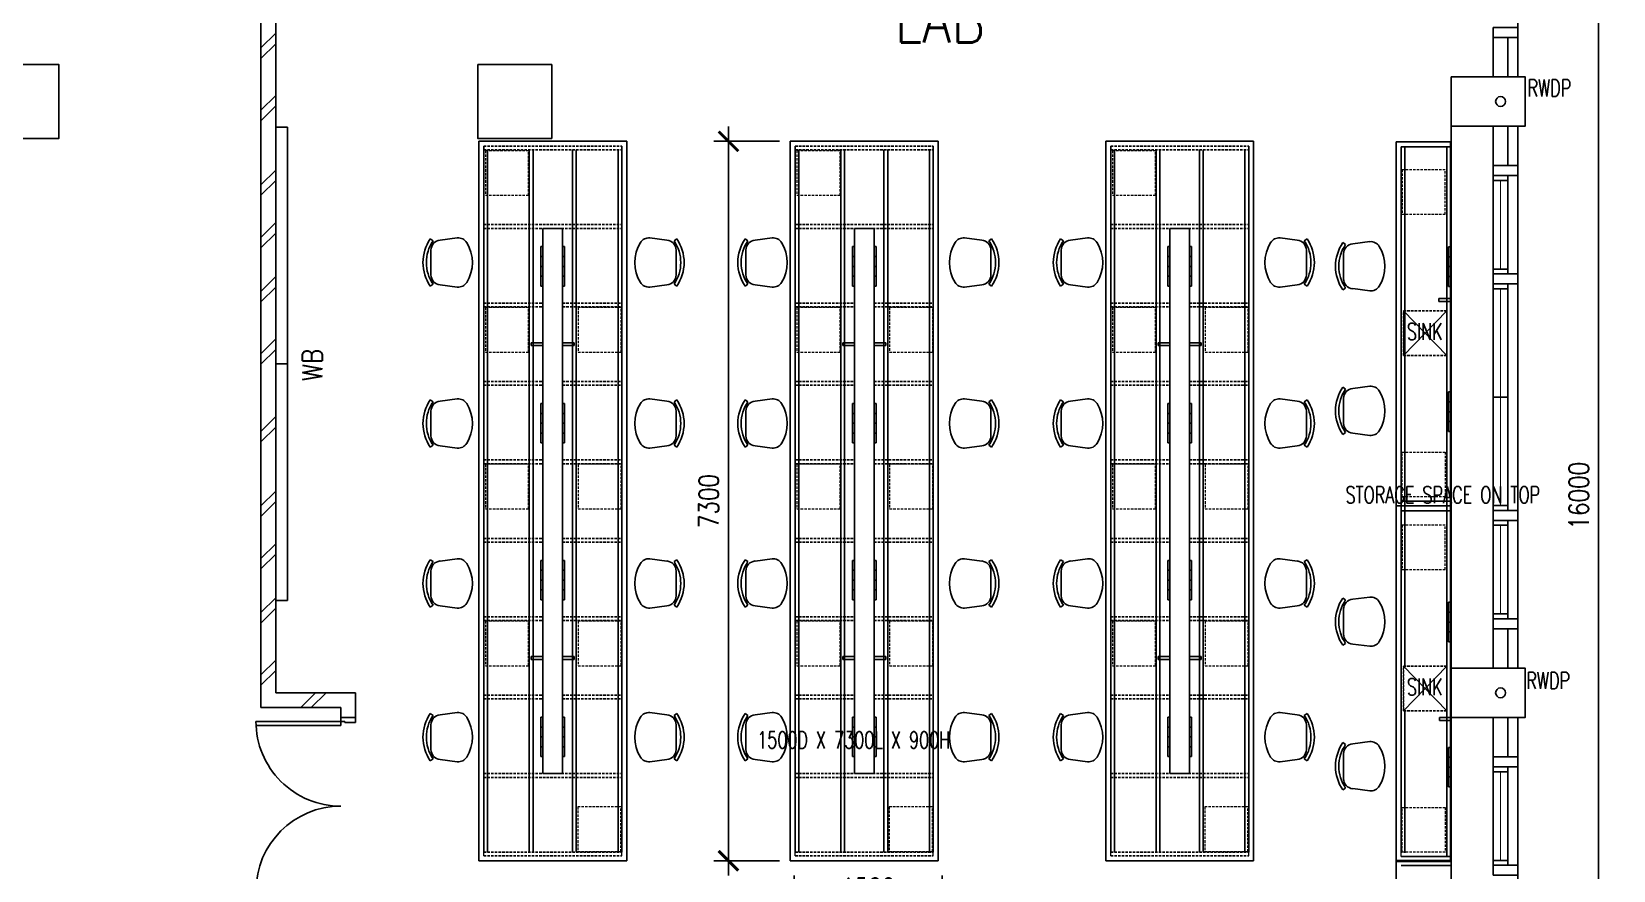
# Model space of a CAD drawing. Extents: x 2687779 to 2997471, y -863049 to -631414.
# Drawn here: x 2767315 to 2783360, y -689410 to -680899 of the extents above; entities that cross this region are included whole.
import ezdxf

# ---------------------------------------------------------------- set-up
doc = ezdxf.new("R2010")
doc.units = 0
doc.header["$LTSCALE"] = 10
doc.header["$MEASUREMENT"] = 0
doc.header["$PDMODE"] = 34
doc.linetypes.add('HIDDEN', pattern=[0.375, 0.25, -0.125])
doc.linetypes.add('HIDDEN2', pattern=[0.1875, 0.125, -0.0625])
doc.layers.get('0').update_dxf_attribs({"linetype": 'CONTINUOUS'})
doc.layers.get('DEFPOINTS').update_dxf_attribs({"linetype": 'CONTINUOUS'})
for name, color, linetype in [('COL', 3, 'CONTINUOUS'), ('DR', 7, 'CONTINUOUS'), ('FURN', 1, 'CONTINUOUS'), ('hatch', 7, 'CONTINUOUS'), ('RWDP', 145, 'CONTINUOUS'), ('T50', 3, 'CONTINUOUS'), ('WALL', 2, 'CONTINUOUS'), ('WIN', 5, 'CONTINUOUS')]:
    doc.layers.add(name, color=color, linetype=linetype)
doc.styles.add('ROMANS', font='romans.shx', dxfattribs={"width": 0.8, "height": 100})
doc.styles.get("Standard").update_dxf_attribs({"font": 'ROMANS.SHX'})
doc.dimstyles.new('STANDARD$0', dxfattribs={"dimscale": 0, "dimtxt": 8, "dimasz": 6, "dimexe": 1, "dimexo": 1, "dimgap": 3, "dimtad": 1, "dimdec": 0, "dimlfac": -1, "dimrnd": 1, "dimzin": 0, "dimdsep": 46, "dimtxsty": 'Standard', "dimcen": 0, "dimclrd": 5, "dimclre": 250, "dimadec": 0, "dimazin": 0, "dimtfac": 1, "dimtdec": 4, "dimtofl": 0, "dimtmove": 0, "dimatfit": 3, "dimfxl": 1, "dimtolj": 1, "dimtzin": 0, "dimarcsym": 0})

# ---------------------------------------------------------------- blocks, each defined once
blk = doc.blocks.new('DR-1800-B')
at = {"layer": 'DR'}
for p, q in [((-50, 0), (0, 0)), ((0, 0), (0, -150)), ((-1800, 0), (-1800, -150)), ((-1750, 0), (-1800, 0)), ((-1800, -150), (-1760, -150)), ((-1760, -150), (-1760, -110)), ((-1760, -110), (-1750, -110)), ((-1760, -150), (-1760, -1010)), ((-1720, -150), (-1760, -150)), ((-1750, -110), (-1750, 0)), ((-1720, -1009), (-1720, -150)), ((-80, -1009), (-80, -150)), ((-80, -150), (-40, -150)), ((-50, -110), (-50, 0)), ((-40, -110), (-50, -110)), ((-40, -150), (-40, -110)), ((-40, -150), (-40, -1010)), ((0, -150), (-40, -150))]:
    blk.add_line(p, q, dxfattribs=at)
for centre, start, end in [((-1760, -150), 270, 0), ((-40, -150), 180.0001, 270)]:
    blk.add_arc(centre, 860, start, end, dxfattribs=at)
blk = doc.blocks.new('_ARCHTICK')
at = {"color": 0, "linetype": 'ByBlock', "const_width": 0.15}
blk.add_lwpolyline([(-0.5, -0.5), (0.5, 0.5)], dxfattribs=at)
blk = doc.blocks.new('*D401')
at = {"layer": 'DEFPOINTS', "color": 0, "linetype": 'Continuous', "transparency": 16777216}
for p in [(2782141, -677608), (2783210, -677608), (2782141, -693608)]:
    blk.add_point(p, dxfattribs=at)
at = {"layer": 'hatch', "color": 7, "linetype": 'Continuous', "lineweight": -2, "transparency": 16777216}
for p, q in [((2783210, -693758), (2783210, -677458)), ((2782291, -677608), (2783360, -677608)), ((2782291, -693608), (2783360, -693608))]:
    blk.add_line(p, q, dxfattribs=at)
at = {"layer": 'hatch', "color": 7, "linetype": 'Continuous', "lineweight": -2, "transparency": 16777216, "xscale": 200, "yscale": 200, "zscale": 200}
for p, rotation in [((2783210, -677608), 90), ((2783210, -693608), 270)]:
    blk.add_blockref('_ARCHTICK', p, dxfattribs=dict(at, rotation=rotation))
at = {"layer": 'hatch', "color": 7, "linetype": 'Continuous', "transparency": 16777216, "insert": (2783010, -685608), "char_height": 200, "attachment_point": 5, "rotation": 90, "style": 'ROMANS'}
blk.add_mtext('\\A1;16000', dxfattribs=at)
blk = doc.blocks.new('CHAIR11')
at = {"layer": 'FURN', "color": 1}
for p, q in [((-676, 492), (-653, 318)), ((-176, 492), (-198, 318)), ((-647, 246), (-666, 218)), ((-300, 225), (-552, 225)), ((-205, 246), (-186, 218))]:
    blk.add_line(p, q, dxfattribs=at)
for centre, radius, start, end in [((-426, 260), 385, 58.407, 121.593), ((-574, 501), 102, 121.593, 184.9697), ((-278, 501), 102, 355.0303, 58.407), ((-426, 569), 425, 235.6197, 304.3803), ((-552, 327), 102, 184.9697, 270), ((-426, 569), 391, 235.6197, 304.3803), ((-300, 327), 102, 270, 355.0303)]:
    blk.add_arc(centre, radius, start, end, dxfattribs=at)
blk = doc.blocks.new('*D415')
at = {"layer": 'DEFPOINTS', "color": 0, "linetype": 'Continuous', "transparency": 16777216}
for p in [(2775052, -682012), (2774384, -689312), (2775052, -689312)]:
    blk.add_point(p, dxfattribs=at)
at = {"layer": 'FURN', "color": 7, "linetype": 'Continuous', "lineweight": -2, "transparency": 16777216}
for p, q in [((2774384, -681862), (2774384, -689462)), ((2774902, -682012), (2774234, -682012)), ((2774902, -689312), (2774234, -689312))]:
    blk.add_line(p, q, dxfattribs=at)
at = {"layer": 'FURN', "color": 7, "linetype": 'Continuous', "lineweight": -2, "transparency": 16777216, "xscale": 200, "yscale": 200, "zscale": 200}
for p, rotation in [((2774384, -682012), 90), ((2774384, -689312), 270)]:
    blk.add_blockref('_ARCHTICK', p, dxfattribs=dict(at, rotation=rotation))
at = {"layer": 'FURN', "color": 7, "linetype": 'Continuous', "transparency": 16777216, "insert": (2774184, -685662), "char_height": 200, "attachment_point": 5, "rotation": 90, "style": 'ROMANS'}
blk.add_mtext('\\A1;7300', dxfattribs=at)
blk = doc.blocks.new('*D416')
at = {"layer": 'DEFPOINTS', "color": 0, "linetype": 'Continuous', "transparency": 16777216}
for p in [(2775052, -689312), (2776552, -689312), (2776552, -689788)]:
    blk.add_point(p, dxfattribs=at)
at = {"layer": 'FURN', "color": 7, "linetype": 'Continuous', "lineweight": -2, "transparency": 16777216}
for p, q in [((2775052, -689462), (2775052, -689938)), ((2776552, -689462), (2776552, -689938)), ((2774902, -689788), (2776702, -689788))]:
    blk.add_line(p, q, dxfattribs=at)
at = {"layer": 'FURN', "color": 7, "linetype": 'Continuous', "lineweight": -2, "transparency": 16777216, "xscale": 200, "yscale": 200, "zscale": 200, "rotation": 180}
blk.add_blockref('_ARCHTICK', (2775052, -689788), dxfattribs=at)
at = {"layer": 'FURN', "color": 7, "linetype": 'Continuous', "lineweight": -2, "transparency": 16777216, "xscale": 200, "yscale": 200, "zscale": 200}
blk.add_blockref('_ARCHTICK', (2776552, -689788), dxfattribs=at)
at = {"layer": 'FURN', "color": 7, "linetype": 'Continuous', "transparency": 16777216, "insert": (2775802, -689588), "char_height": 200, "attachment_point": 5, "style": 'ROMANS'}
blk.add_mtext('\\A1;1500', dxfattribs=at)

msp = doc.modelspace()

# ---------------------------------------------------------------- linework, layer by layer
at = {"color": 9}
for p, q in [((2782391.3, -681358.2), (2782391.3, -675858.2)), ((2782391.3, -687358.2), (2782391.3, -681858.2)), ((2782391.3, -693358.2), (2782391.3, -687858.2))]:
    msp.add_line(p, q, dxfattribs=at)
at = {"layer": 'COL'}
for points in [[(2766841.3, -681233.2), (2767591.3, -681233.2), (2767591.3, -681983.2), (2766841.3, -681983.2)], [(2771841.3, -681233.2), (2772591.3, -681233.2), (2772591.3, -681983.2), (2771841.3, -681983.2)], [(2781716.3, -681358.2), (2782466.3, -681358.2), (2782466.3, -681858.2), (2781716.3, -681858.2)], [(2781716.3, -687358.2), (2782466.3, -687358.2), (2782466.3, -687858.2), (2781716.3, -687858.2)]]:
    msp.add_lwpolyline(points, close=True, dxfattribs=at)
at = {"layer": 'FURN', "linetype": 'Continuous'}
for p, q in [((2781716.3, -681858.2), (2781716.3, -693358.2)), ((2781158, -682018.1), (2781708, -682018.1)), ((2781208, -682068.1), (2781708, -682068.1)), ((2772501.7, -688428.3), (2772501.7, -682895.9)), ((2772501.7, -682895.9), (2772601.7, -682895.9)), ((2772601.7, -682895.9), (2772701.7, -682895.9)), ((2772701.7, -682895.9), (2772701.7, -688428.3)), ((2775661.1, -688428.3), (2775661.1, -682895.9)), ((2775661.1, -682895.9), (2775761.1, -682895.9)), ((2775761.1, -682895.9), (2775861.1, -682895.9)), ((2775861.1, -682895.9), (2775861.1, -688428.3)), ((2778861.1, -688428.3), (2778861.1, -682895.9)), ((2778861.1, -682895.9), (2778961.1, -682895.9)), ((2778961.1, -682895.9), (2779061.1, -682895.9)), ((2779061.1, -682895.9), (2779061.1, -688428.3)), ((2772501.7, -683081.1), (2772481.7, -683081.1)), ((2772481.7, -683081.1), (2772481.7, -683181.1)), ((2772481.7, -683181.1), (2772501.7, -683181.1)), ((2772481.7, -683181.1), (2772481.7, -683281.1)), ((2772701.7, -683081.1), (2772721.7, -683081.1)), ((2772721.7, -683181.1), (2772701.7, -683181.1)), ((2772721.7, -683081.1), (2772721.7, -683181.1)), ((2772721.7, -683181.1), (2772721.7, -683281.1)), ((2775661.1, -683081.1), (2775641.1, -683081.1)), ((2775641.1, -683081.1), (2775641.1, -683181.1)), ((2775641.1, -683181.1), (2775661.1, -683181.1)), ((2775641.1, -683181.1), (2775641.1, -683281.1)), ((2775861.1, -683081.1), (2775881.1, -683081.1)), ((2775881.1, -683181.1), (2775861.1, -683181.1)), ((2775881.1, -683081.1), (2775881.1, -683181.1)), ((2775881.1, -683181.1), (2775881.1, -683281.1)), ((2778861.1, -683081.1), (2778841.1, -683081.1)), ((2778841.1, -683081.1), (2778841.1, -683181.1)), ((2778841.1, -683181.1), (2778861.1, -683181.1)), ((2778841.1, -683181.1), (2778841.1, -683281.1)), ((2779061.1, -683081.1), (2779081.1, -683081.1)), ((2779081.1, -683181.1), (2779061.1, -683181.1)), ((2779081.1, -683081.1), (2779081.1, -683181.1)), ((2779081.1, -683181.1), (2779081.1, -683281.1)), ((2781688, -683183.7), (2781688, -683083.7)), ((2781688, -683083.7), (2781708, -683083.7)), ((2781688, -683283.7), (2781688, -683183.7)), ((2781688, -683183.7), (2781708, -683183.7)), ((2772481.7, -683281.1), (2772501.7, -683281.1)), ((2772501.7, -683281.1), (2772481.7, -683281.1)), ((2772481.7, -683281.1), (2772481.7, -683381.1)), ((2772721.7, -683281.1), (2772701.7, -683281.1)), ((2772701.7, -683281.1), (2772721.7, -683281.1)), ((2772721.7, -683281.1), (2772721.7, -683381.1)), ((2775641.1, -683281.1), (2775661.1, -683281.1)), ((2775661.1, -683281.1), (2775641.1, -683281.1)), ((2775641.1, -683281.1), (2775641.1, -683381.1)), ((2775881.1, -683281.1), (2775861.1, -683281.1)), ((2775861.1, -683281.1), (2775881.1, -683281.1)), ((2775881.1, -683281.1), (2775881.1, -683381.1)), ((2778841.1, -683281.1), (2778861.1, -683281.1)), ((2778861.1, -683281.1), (2778841.1, -683281.1)), ((2778841.1, -683281.1), (2778841.1, -683381.1)), ((2779081.1, -683281.1), (2779061.1, -683281.1)), ((2779061.1, -683281.1), (2779081.1, -683281.1)), ((2779081.1, -683281.1), (2779081.1, -683381.1)), ((2781688, -683383.7), (2781688, -683283.7)), ((2781688, -683283.7), (2781708, -683283.7)), ((2781708, -683283.7), (2781688, -683283.7)), ((2772481.7, -683381.1), (2772501.7, -683381.1)), ((2772481.7, -683381.1), (2772481.7, -683481.1)), ((2772481.7, -683481.1), (2772501.7, -683481.1)), ((2772721.7, -683381.1), (2772701.7, -683381.1)), ((2772721.7, -683481.1), (2772701.7, -683481.1)), ((2772721.7, -683381.1), (2772721.7, -683481.1)), ((2775641.1, -683381.1), (2775661.1, -683381.1)), ((2775641.1, -683381.1), (2775641.1, -683481.1)), ((2775641.1, -683481.1), (2775661.1, -683481.1)), ((2775881.1, -683381.1), (2775861.1, -683381.1)), ((2775881.1, -683481.1), (2775861.1, -683481.1)), ((2775881.1, -683381.1), (2775881.1, -683481.1)), ((2778841.1, -683381.1), (2778861.1, -683381.1)), ((2778841.1, -683381.1), (2778841.1, -683481.1)), ((2778841.1, -683481.1), (2778861.1, -683481.1)), ((2779081.1, -683381.1), (2779061.1, -683381.1)), ((2779081.1, -683481.1), (2779061.1, -683481.1)), ((2779081.1, -683381.1), (2779081.1, -683481.1)), ((2781688, -683483.7), (2781688, -683383.7)), ((2781688, -683383.7), (2781708, -683383.7)), ((2781708, -683483.7), (2781688, -683483.7)), ((2781708, -683606.1), (2781589.8, -683606.1)), ((2781589.8, -683606.1), (2781589.8, -683636.1)), ((2781708, -683636.1), (2781589.8, -683636.1)), ((2772701.7, -683691.7), (2772701.7, -684449.5)), ((2775861.1, -683691.7), (2775861.1, -684449.5)), ((2779061.1, -683691.7), (2779061.1, -684449.5)), ((2781232.2, -684185.2), (2781670, -683733.1)), ((2781670, -684185.2), (2781232.2, -683733.1)), ((2781232.2, -683733.1), (2781670, -684185.2)), ((2781670, -683733.1), (2781232.2, -684185.2)), ((2772501.7, -684055.6), (2772383.5, -684055.6)), ((2772383.5, -684055.6), (2772383.5, -684085.6)), ((2772501.7, -684085.6), (2772383.5, -684085.6)), ((2772701.7, -684055.6), (2772819.8, -684055.6)), ((2772701.7, -684085.6), (2772819.8, -684085.6)), ((2772819.8, -684055.6), (2772819.8, -684085.6)), ((2775661.1, -684055.6), (2775542.9, -684055.6)), ((2775542.9, -684055.6), (2775542.9, -684085.6)), ((2775661.1, -684085.6), (2775542.9, -684085.6)), ((2775861.1, -684055.6), (2775979.2, -684055.6)), ((2775861.1, -684085.6), (2775979.2, -684085.6)), ((2775979.2, -684055.6), (2775979.2, -684085.6)), ((2778861.1, -684055.6), (2778742.9, -684055.6)), ((2778742.9, -684055.6), (2778742.9, -684085.6)), ((2778861.1, -684085.6), (2778742.9, -684085.6)), ((2779061.1, -684055.6), (2779179.2, -684055.6)), ((2779061.1, -684085.6), (2779179.2, -684085.6)), ((2779179.2, -684055.6), (2779179.2, -684085.6)), ((2781688, -684655.7), (2781688, -684555.7)), ((2781688, -684555.7), (2781708, -684555.7)), ((2772501.7, -684672.6), (2772481.7, -684672.6)), ((2772481.7, -684672.6), (2772481.7, -684772.6)), ((2772481.7, -684772.6), (2772501.7, -684772.6)), ((2772481.7, -684772.6), (2772481.7, -684872.6)), ((2772701.7, -684672.6), (2772721.7, -684672.6)), ((2772721.7, -684772.6), (2772701.7, -684772.6)), ((2772721.7, -684672.6), (2772721.7, -684772.6)), ((2772721.7, -684772.6), (2772721.7, -684872.6)), ((2775661.1, -684672.6), (2775641.1, -684672.6)), ((2775641.1, -684672.6), (2775641.1, -684772.6)), ((2775641.1, -684772.6), (2775661.1, -684772.6)), ((2775641.1, -684772.6), (2775641.1, -684872.6)), ((2775861.1, -684672.6), (2775881.1, -684672.6)), ((2775881.1, -684772.6), (2775861.1, -684772.6)), ((2775881.1, -684672.6), (2775881.1, -684772.6)), ((2775881.1, -684772.6), (2775881.1, -684872.6)), ((2778861.1, -684672.6), (2778841.1, -684672.6)), ((2778841.1, -684672.6), (2778841.1, -684772.6)), ((2778841.1, -684772.6), (2778861.1, -684772.6)), ((2778841.1, -684772.6), (2778841.1, -684872.6)), ((2779061.1, -684672.6), (2779081.1, -684672.6)), ((2779081.1, -684772.6), (2779061.1, -684772.6)), ((2779081.1, -684672.6), (2779081.1, -684772.6)), ((2779081.1, -684772.6), (2779081.1, -684872.6)), ((2781688, -684755.7), (2781688, -684655.7)), ((2781688, -684655.7), (2781708, -684655.7)), ((2781688, -684855.7), (2781688, -684755.7)), ((2781688, -684755.7), (2781708, -684755.7)), ((2781708, -684755.7), (2781688, -684755.7)), ((2772481.7, -684872.6), (2772501.7, -684872.6)), ((2772501.7, -684872.6), (2772481.7, -684872.6)), ((2772481.7, -684872.6), (2772481.7, -684972.6)), ((2772721.7, -684872.6), (2772701.7, -684872.6)), ((2772701.7, -684872.6), (2772721.7, -684872.6)), ((2772721.7, -684872.6), (2772721.7, -684972.6)), ((2775641.1, -684872.6), (2775661.1, -684872.6)), ((2775661.1, -684872.6), (2775641.1, -684872.6)), ((2775641.1, -684872.6), (2775641.1, -684972.6)), ((2775881.1, -684872.6), (2775861.1, -684872.6)), ((2775861.1, -684872.6), (2775881.1, -684872.6)), ((2775881.1, -684872.6), (2775881.1, -684972.6)), ((2778841.1, -684872.6), (2778861.1, -684872.6)), ((2778861.1, -684872.6), (2778841.1, -684872.6)), ((2778841.1, -684872.6), (2778841.1, -684972.6)), ((2779081.1, -684872.6), (2779061.1, -684872.6)), ((2779061.1, -684872.6), (2779081.1, -684872.6)), ((2779081.1, -684872.6), (2779081.1, -684972.6)), ((2781688, -684955.7), (2781688, -684855.7)), ((2781688, -684855.7), (2781708, -684855.7)), ((2781708, -684955.7), (2781688, -684955.7)), ((2772481.7, -684972.6), (2772501.7, -684972.6)), ((2772481.7, -684972.6), (2772481.7, -685072.6)), ((2772481.7, -685072.6), (2772501.7, -685072.6)), ((2772721.7, -684972.6), (2772701.7, -684972.6)), ((2772721.7, -685072.6), (2772701.7, -685072.6)), ((2772721.7, -684972.6), (2772721.7, -685072.6)), ((2775641.1, -684972.6), (2775661.1, -684972.6)), ((2775641.1, -684972.6), (2775641.1, -685072.6)), ((2775641.1, -685072.6), (2775661.1, -685072.6)), ((2775881.1, -684972.6), (2775861.1, -684972.6)), ((2775881.1, -685072.6), (2775861.1, -685072.6)), ((2775881.1, -684972.6), (2775881.1, -685072.6)), ((2778841.1, -684972.6), (2778861.1, -684972.6)), ((2778841.1, -684972.6), (2778841.1, -685072.6)), ((2778841.1, -685072.6), (2778861.1, -685072.6)), ((2779081.1, -684972.6), (2779061.1, -684972.6)), ((2779081.1, -685072.6), (2779061.1, -685072.6)), ((2779081.1, -684972.6), (2779081.1, -685072.6)), ((2781158, -685712.1), (2781708, -685712.1)), ((2781208, -685662.1), (2781708, -685662.1)), ((2781208, -685762.1), (2781708, -685762.1)), ((2772501.7, -686264.2), (2772481.7, -686264.2)), ((2772481.7, -686264.2), (2772481.7, -686364.2)), ((2772481.7, -686364.2), (2772501.7, -686364.2)), ((2772481.7, -686364.2), (2772481.7, -686464.2)), ((2772701.7, -686264.2), (2772721.7, -686264.2)), ((2772721.7, -686364.2), (2772701.7, -686364.2)), ((2772721.7, -686264.2), (2772721.7, -686364.2)), ((2772721.7, -686364.2), (2772721.7, -686464.2)), ((2775661.1, -686264.2), (2775641.1, -686264.2)), ((2775641.1, -686264.2), (2775641.1, -686364.2)), ((2775641.1, -686364.2), (2775661.1, -686364.2)), ((2775641.1, -686364.2), (2775641.1, -686464.2)), ((2775861.1, -686264.2), (2775881.1, -686264.2)), ((2775881.1, -686364.2), (2775861.1, -686364.2)), ((2775881.1, -686264.2), (2775881.1, -686364.2)), ((2775881.1, -686364.2), (2775881.1, -686464.2)), ((2778861.1, -686264.2), (2778841.1, -686264.2)), ((2778841.1, -686264.2), (2778841.1, -686364.2)), ((2778841.1, -686364.2), (2778861.1, -686364.2)), ((2778841.1, -686364.2), (2778841.1, -686464.2)), ((2779061.1, -686264.2), (2779081.1, -686264.2)), ((2779081.1, -686364.2), (2779061.1, -686364.2)), ((2779081.1, -686264.2), (2779081.1, -686364.2)), ((2779081.1, -686364.2), (2779081.1, -686464.2)), ((2772481.7, -686464.2), (2772501.7, -686464.2)), ((2772501.7, -686464.2), (2772481.7, -686464.2)), ((2772481.7, -686464.2), (2772481.7, -686564.2)), ((2772481.7, -686564.2), (2772501.7, -686564.2)), ((2772481.7, -686564.2), (2772481.7, -686664.2)), ((2772721.7, -686464.2), (2772701.7, -686464.2)), ((2772701.7, -686464.2), (2772721.7, -686464.2)), ((2772721.7, -686564.2), (2772701.7, -686564.2)), ((2772721.7, -686464.2), (2772721.7, -686564.2)), ((2772721.7, -686564.2), (2772721.7, -686664.2)), ((2775641.1, -686464.2), (2775661.1, -686464.2)), ((2775661.1, -686464.2), (2775641.1, -686464.2)), ((2775641.1, -686464.2), (2775641.1, -686564.2)), ((2775641.1, -686564.2), (2775661.1, -686564.2)), ((2775641.1, -686564.2), (2775641.1, -686664.2)), ((2775881.1, -686464.2), (2775861.1, -686464.2)), ((2775861.1, -686464.2), (2775881.1, -686464.2)), ((2775881.1, -686564.2), (2775861.1, -686564.2)), ((2775881.1, -686464.2), (2775881.1, -686564.2)), ((2775881.1, -686564.2), (2775881.1, -686664.2)), ((2778841.1, -686464.2), (2778861.1, -686464.2)), ((2778861.1, -686464.2), (2778841.1, -686464.2)), ((2778841.1, -686464.2), (2778841.1, -686564.2)), ((2778841.1, -686564.2), (2778861.1, -686564.2)), ((2778841.1, -686564.2), (2778841.1, -686664.2)), ((2779081.1, -686464.2), (2779061.1, -686464.2)), ((2779061.1, -686464.2), (2779081.1, -686464.2)), ((2779081.1, -686564.2), (2779061.1, -686564.2)), ((2779081.1, -686464.2), (2779081.1, -686564.2)), ((2779081.1, -686564.2), (2779081.1, -686664.2)), ((2772481.7, -686664.2), (2772501.7, -686664.2)), ((2772721.7, -686664.2), (2772701.7, -686664.2)), ((2775641.1, -686664.2), (2775661.1, -686664.2)), ((2775881.1, -686664.2), (2775861.1, -686664.2)), ((2778841.1, -686664.2), (2778861.1, -686664.2)), ((2779081.1, -686664.2), (2779061.1, -686664.2)), ((2781688, -686789.7), (2781688, -686689.7)), ((2781688, -686689.7), (2781708, -686689.7)), ((2781688, -686889.7), (2781688, -686789.7)), ((2781688, -686789.7), (2781708, -686789.7)), ((2781688, -686989.7), (2781688, -686889.7)), ((2781688, -686889.7), (2781708, -686889.7)), ((2781708, -686889.7), (2781688, -686889.7)), ((2781688, -687089.7), (2781688, -686989.7)), ((2781688, -686989.7), (2781708, -686989.7)), ((2781708, -687089.7), (2781688, -687089.7)), ((2772501.7, -687238.7), (2772383.5, -687238.7)), ((2772383.5, -687238.7), (2772383.5, -687268.7)), ((2772501.7, -687268.7), (2772383.5, -687268.7)), ((2772701.7, -687238.7), (2772819.8, -687238.7)), ((2772701.7, -687268.7), (2772819.8, -687268.7)), ((2772819.8, -687238.7), (2772819.8, -687268.7)), ((2775661.1, -687238.7), (2775542.9, -687238.7)), ((2775542.9, -687238.7), (2775542.9, -687268.7)), ((2775661.1, -687268.7), (2775542.9, -687268.7)), ((2775861.1, -687238.7), (2775979.2, -687238.7)), ((2775861.1, -687268.7), (2775979.2, -687268.7)), ((2775979.2, -687238.7), (2775979.2, -687268.7)), ((2778861.1, -687238.7), (2778742.9, -687238.7)), ((2778742.9, -687238.7), (2778742.9, -687268.7)), ((2778861.1, -687268.7), (2778742.9, -687268.7)), ((2779061.1, -687238.7), (2779179.2, -687238.7)), ((2779061.1, -687268.7), (2779179.2, -687268.7)), ((2779179.2, -687238.7), (2779179.2, -687268.7)), ((2781232.2, -687791.2), (2781670, -687339.1)), ((2781670, -687791.2), (2781232.2, -687339.1)), ((2781232.2, -687339.1), (2781670, -687791.2)), ((2781670, -687339.1), (2781232.2, -687791.2)), ((2772501.7, -687855.7), (2772481.7, -687855.7)), ((2772481.7, -687855.7), (2772481.7, -687955.7)), ((2772481.7, -687955.7), (2772501.7, -687955.7)), ((2772481.7, -687955.7), (2772481.7, -688055.7)), ((2772701.7, -687855.7), (2772721.7, -687855.7)), ((2772721.7, -687955.7), (2772701.7, -687955.7)), ((2772721.7, -687855.7), (2772721.7, -687955.7)), ((2772721.7, -687955.7), (2772721.7, -688055.7)), ((2775661.1, -687855.7), (2775641.1, -687855.7)), ((2775641.1, -687855.7), (2775641.1, -687955.7)), ((2775641.1, -687955.7), (2775661.1, -687955.7)), ((2775641.1, -687955.7), (2775641.1, -688055.7)), ((2775861.1, -687855.7), (2775881.1, -687855.7)), ((2775881.1, -687955.7), (2775861.1, -687955.7)), ((2775881.1, -687855.7), (2775881.1, -687955.7)), ((2775881.1, -687955.7), (2775881.1, -688055.7)), ((2778861.1, -687855.7), (2778841.1, -687855.7)), ((2778841.1, -687855.7), (2778841.1, -687955.7)), ((2778841.1, -687955.7), (2778861.1, -687955.7)), ((2778841.1, -687955.7), (2778841.1, -688055.7)), ((2779061.1, -687855.7), (2779081.1, -687855.7)), ((2779081.1, -687955.7), (2779061.1, -687955.7)), ((2779081.1, -687855.7), (2779081.1, -687955.7)), ((2779081.1, -687955.7), (2779081.1, -688055.7)), ((2781716.3, -687858.2), (2781598.2, -687858.2)), ((2781598.2, -687858.2), (2781598.2, -687888.2)), ((2781716.3, -687888.2), (2781598.2, -687888.2)), ((2772481.7, -688055.7), (2772501.7, -688055.7)), ((2772501.7, -688055.7), (2772481.7, -688055.7)), ((2772481.7, -688055.7), (2772481.7, -688155.7)), ((2772481.7, -688155.7), (2772501.7, -688155.7)), ((2772481.7, -688155.7), (2772481.7, -688255.7)), ((2772721.7, -688055.7), (2772701.7, -688055.7)), ((2772701.7, -688055.7), (2772721.7, -688055.7)), ((2772721.7, -688155.7), (2772701.7, -688155.7)), ((2772721.7, -688055.7), (2772721.7, -688155.7)), ((2772721.7, -688155.7), (2772721.7, -688255.7)), ((2775641.1, -688055.7), (2775661.1, -688055.7)), ((2775661.1, -688055.7), (2775641.1, -688055.7)), ((2775641.1, -688055.7), (2775641.1, -688155.7)), ((2775641.1, -688155.7), (2775661.1, -688155.7)), ((2775641.1, -688155.7), (2775641.1, -688255.7)), ((2775881.1, -688055.7), (2775861.1, -688055.7)), ((2775861.1, -688055.7), (2775881.1, -688055.7)), ((2775881.1, -688155.7), (2775861.1, -688155.7)), ((2775881.1, -688055.7), (2775881.1, -688155.7)), ((2775881.1, -688155.7), (2775881.1, -688255.7)), ((2778841.1, -688055.7), (2778861.1, -688055.7)), ((2778861.1, -688055.7), (2778841.1, -688055.7)), ((2778841.1, -688055.7), (2778841.1, -688155.7)), ((2778841.1, -688155.7), (2778861.1, -688155.7)), ((2778841.1, -688155.7), (2778841.1, -688255.7)), ((2779081.1, -688055.7), (2779061.1, -688055.7)), ((2779061.1, -688055.7), (2779081.1, -688055.7)), ((2779081.1, -688155.7), (2779061.1, -688155.7)), ((2779081.1, -688055.7), (2779081.1, -688155.7)), ((2779081.1, -688155.7), (2779081.1, -688255.7)), ((2781688, -688261.7), (2781688, -688161.7)), ((2781688, -688161.7), (2781708, -688161.7)), ((2772481.7, -688255.7), (2772501.7, -688255.7)), ((2772721.7, -688255.7), (2772701.7, -688255.7)), ((2775641.1, -688255.7), (2775661.1, -688255.7)), ((2775881.1, -688255.7), (2775861.1, -688255.7)), ((2778841.1, -688255.7), (2778861.1, -688255.7)), ((2779081.1, -688255.7), (2779061.1, -688255.7)), ((2781688, -688361.7), (2781688, -688261.7)), ((2781688, -688261.7), (2781708, -688261.7)), ((2772701.7, -688428.3), (2772501.7, -688428.3)), ((2775861.1, -688428.3), (2775661.1, -688428.3)), ((2779061.1, -688428.3), (2778861.1, -688428.3)), ((2781688, -688461.7), (2781688, -688361.7)), ((2781688, -688361.7), (2781708, -688361.7)), ((2781708, -688361.7), (2781688, -688361.7)), ((2781688, -688561.7), (2781688, -688461.7)), ((2781688, -688461.7), (2781708, -688461.7)), ((2781708, -688561.7), (2781688, -688561.7)), ((2781208, -689268.1), (2781708, -689268.1)), ((2781158, -689311.1), (2781708, -689311.1)), ((2781158, -689318.1), (2781708, -689318.1)), ((2781158, -689318.1), (2781158, -693358.2)), ((2781208, -689361.1), (2781708, -689361.1))]:
    msp.add_line(p, q, dxfattribs=at)
at = {"layer": 'FURN'}
for p, q in [((2771851.7, -682012.1), (2771851.7, -689312.1)), ((2771851.7, -682012.1), (2773351.7, -682012.1)), ((2773351.7, -682012.1), (2773351.7, -689312.1)), ((2775011.1, -682012.1), (2775011.1, -689312.1)), ((2775011.1, -682012.1), (2776511.1, -682012.1)), ((2776511.1, -682012.1), (2776511.1, -689312.1)), ((2778211.1, -682012.1), (2778211.1, -689312.1)), ((2778211.1, -682012.1), (2779711.1, -682012.1)), ((2779711.1, -682012.1), (2779711.1, -689312.1)), ((2781158, -682018.1), (2781158, -689318.1)), ((2771851.7, -689312.1), (2773351.7, -689312.1)), ((2775011.1, -689312.1), (2776511.1, -689312.1)), ((2778211.1, -689312.1), (2779711.1, -689312.1))]:
    msp.add_line(p, q, dxfattribs=at)
at = {"layer": 'FURN', "color": 8, "linetype": 'Continuous', "ltscale": 10}
for p, q in [((2771901.7, -682062.1), (2771901.7, -689224.1)), ((2773301.7, -682062.1), (2773301.7, -689224.1)), ((2775061.1, -682062.1), (2775061.1, -689224.1)), ((2776461.1, -682062.1), (2776461.1, -689224.1)), ((2778261.1, -682062.1), (2778261.1, -689224.1)), ((2779661.1, -682062.1), (2779661.1, -689224.1)), ((2781208, -682068.1), (2781208, -689230.1)), ((2781246, -682068.1), (2781246, -687339.1)), ((2781670, -682068.1), (2781670, -689268.1)), ((2781708, -682018.1), (2781708, -689318.1)), ((2771939.7, -682100.1), (2771939.7, -689224.1)), ((2772363.7, -682100.1), (2772363.7, -689224.1)), ((2772401.7, -682100.1), (2772401.7, -689224.1)), ((2772801.7, -682100.1), (2772801.7, -689224.1)), ((2772839.7, -682100.1), (2772839.7, -689224.1)), ((2773263.7, -682100.1), (2773263.7, -689224.1)), ((2775099.1, -682100.1), (2775099.1, -689224.1)), ((2775523.1, -682100.1), (2775523.1, -689224.1)), ((2775561.1, -682100.1), (2775561.1, -689224.1)), ((2775961.1, -682100.1), (2775961.1, -689224.1)), ((2775999.1, -682100.1), (2775999.1, -689224.1)), ((2776423.1, -682100.1), (2776423.1, -689224.1)), ((2778299.1, -682100.1), (2778299.1, -689224.1)), ((2778723.1, -682100.1), (2778723.1, -689224.1)), ((2778761.1, -682100.1), (2778761.1, -689224.1)), ((2779161.1, -682100.1), (2779161.1, -689224.1)), ((2779199.1, -682100.1), (2779199.1, -689224.1)), ((2779623.1, -682100.1), (2779623.1, -689224.1)), ((2781246, -683733.1), (2781246, -682294.2)), ((2781246, -684185.2), (2781246, -685624.1)), ((2781246, -687339.1), (2781246, -685900.2)), ((2781246, -687791.2), (2781246, -689230.1))]:
    msp.add_line(p, q, dxfattribs=at)
at = {"layer": 'FURN', "color": 8, "linetype": 'HIDDEN', "ltscale": 10}
for p, q in [((2771901.7, -682062.1), (2773301.7, -682062.1)), ((2771901.7, -682062.1), (2771901.7, -682100.1)), ((2775061.1, -682062.1), (2776461.1, -682062.1)), ((2775061.1, -682062.1), (2775061.1, -682100.1)), ((2778261.1, -682062.1), (2779661.1, -682062.1)), ((2778261.1, -682062.1), (2778261.1, -682100.1)), ((2771901.7, -682100.1), (2773301.7, -682100.1)), ((2775061.1, -682100.1), (2776461.1, -682100.1)), ((2778261.1, -682100.1), (2779661.1, -682100.1)), ((2771901.7, -682857.9), (2773301.7, -682857.9)), ((2775061.1, -682857.9), (2776461.1, -682857.9)), ((2778261.1, -682857.9), (2779661.1, -682857.9)), ((2771901.7, -682895.9), (2773301.7, -682895.9)), ((2775061.1, -682895.9), (2776461.1, -682895.9)), ((2778261.1, -682895.9), (2779661.1, -682895.9)), ((2771901.7, -683653.7), (2772501.7, -683653.7)), ((2772701.7, -683653.7), (2773301.7, -683653.7)), ((2775061.1, -683653.7), (2775661.1, -683653.7)), ((2775861.1, -683653.7), (2776461.1, -683653.7)), ((2778261.1, -683653.7), (2778861.1, -683653.7)), ((2779061.1, -683653.7), (2779661.1, -683653.7)), ((2771901.7, -683691.7), (2772501.7, -683691.7)), ((2772701.7, -683691.7), (2773301.7, -683691.7)), ((2775061.1, -683691.7), (2775661.1, -683691.7)), ((2775861.1, -683691.7), (2776461.1, -683691.7)), ((2778261.1, -683691.7), (2778861.1, -683691.7)), ((2779061.1, -683691.7), (2779661.1, -683691.7)), ((2771901.7, -684449.5), (2772501.7, -684449.5)), ((2772701.7, -684449.5), (2773301.7, -684449.5)), ((2775061.1, -684449.5), (2775661.1, -684449.5)), ((2775861.1, -684449.5), (2776461.1, -684449.5)), ((2778261.1, -684449.5), (2778861.1, -684449.5)), ((2779061.1, -684449.5), (2779661.1, -684449.5)), ((2771901.7, -684487.5), (2772501.7, -684487.5)), ((2772701.7, -684487.5), (2773301.7, -684487.5)), ((2775061.1, -684487.5), (2775661.1, -684487.5)), ((2775861.1, -684487.5), (2776461.1, -684487.5)), ((2778261.1, -684487.5), (2778861.1, -684487.5)), ((2779061.1, -684487.5), (2779661.1, -684487.5)), ((2771901.7, -685245.2), (2772501.7, -685245.2)), ((2771901.7, -685283.2), (2772501.7, -685283.2)), ((2772701.7, -685245.2), (2773301.7, -685245.2)), ((2772701.7, -685283.2), (2773301.7, -685283.2)), ((2775061.1, -685245.2), (2775661.1, -685245.2)), ((2775061.1, -685283.2), (2775661.1, -685283.2)), ((2775861.1, -685245.2), (2776461.1, -685245.2)), ((2775861.1, -685283.2), (2776461.1, -685283.2)), ((2778261.1, -685245.2), (2778861.1, -685245.2)), ((2778261.1, -685283.2), (2778861.1, -685283.2)), ((2779061.1, -685245.2), (2779661.1, -685245.2)), ((2779061.1, -685283.2), (2779661.1, -685283.2)), ((2771901.7, -686041), (2772501.7, -686041)), ((2771901.7, -686079), (2772501.7, -686079)), ((2772701.7, -686041), (2773301.7, -686041)), ((2772701.7, -686079), (2773301.7, -686079)), ((2775061.1, -686041), (2775661.1, -686041)), ((2775061.1, -686079), (2775661.1, -686079)), ((2775861.1, -686041), (2776461.1, -686041)), ((2775861.1, -686079), (2776461.1, -686079)), ((2778261.1, -686041), (2778861.1, -686041)), ((2778261.1, -686079), (2778861.1, -686079)), ((2779061.1, -686041), (2779661.1, -686041)), ((2779061.1, -686079), (2779661.1, -686079)), ((2771901.7, -686836.8), (2772501.7, -686836.8)), ((2771901.7, -686874.8), (2772501.7, -686874.8)), ((2772701.7, -686836.8), (2773301.7, -686836.8)), ((2772701.7, -686874.8), (2773301.7, -686874.8)), ((2775061.1, -686836.8), (2775661.1, -686836.8)), ((2775061.1, -686874.8), (2775661.1, -686874.8)), ((2775861.1, -686836.8), (2776461.1, -686836.8)), ((2775861.1, -686874.8), (2776461.1, -686874.8)), ((2778261.1, -686836.8), (2778861.1, -686836.8)), ((2778261.1, -686874.8), (2778861.1, -686874.8)), ((2779061.1, -686836.8), (2779661.1, -686836.8)), ((2779061.1, -686874.8), (2779661.1, -686874.8)), ((2771901.7, -687632.5), (2772501.7, -687632.5)), ((2771901.7, -687670.5), (2772501.7, -687670.5)), ((2772701.7, -687632.5), (2773301.7, -687632.5)), ((2772701.7, -687670.5), (2773301.7, -687670.5)), ((2775061.1, -687632.5), (2775661.1, -687632.5)), ((2775061.1, -687670.5), (2775661.1, -687670.5)), ((2775861.1, -687632.5), (2776461.1, -687632.5)), ((2775861.1, -687670.5), (2776461.1, -687670.5)), ((2778261.1, -687632.5), (2778861.1, -687632.5)), ((2778261.1, -687670.5), (2778861.1, -687670.5)), ((2779061.1, -687632.5), (2779661.1, -687632.5)), ((2779061.1, -687670.5), (2779661.1, -687670.5)), ((2771901.7, -688428.3), (2773301.7, -688428.3)), ((2771901.7, -688466.3), (2773301.7, -688466.3)), ((2775061.1, -688428.3), (2776461.1, -688428.3)), ((2775061.1, -688466.3), (2776461.1, -688466.3)), ((2778261.1, -688428.3), (2779661.1, -688428.3)), ((2778261.1, -688466.3), (2779661.1, -688466.3)), ((2771901.7, -689224.1), (2773301.7, -689224.1)), ((2771901.7, -689262.1), (2773301.7, -689262.1)), ((2775061.1, -689224.1), (2776461.1, -689224.1)), ((2775061.1, -689262.1), (2776461.1, -689262.1)), ((2778261.1, -689224.1), (2779661.1, -689224.1)), ((2778261.1, -689262.1), (2779661.1, -689262.1))]:
    msp.add_line(p, q, dxfattribs=at)
at = {"layer": 'FURN', "color": 8, "linetype": 'HIDDEN2', "lineweight": 0, "ltscale": 5}
for p, q in [((2781208, -682256.2), (2781208, -682294.2)), ((2781208, -685662.1), (2781208, -685624.1)), ((2781208, -685862.2), (2781208, -685900.2)), ((2771901.7, -689262.1), (2771901.7, -689224.1)), ((2773301.7, -689262.1), (2773301.7, -689224.1)), ((2775061.1, -689262.1), (2775061.1, -689224.1)), ((2776461.1, -689262.1), (2776461.1, -689224.1)), ((2778261.1, -689262.1), (2778261.1, -689224.1)), ((2779661.1, -689262.1), (2779661.1, -689224.1)), ((2781208, -689268.1), (2781208, -689230.1))]:
    msp.add_line(p, q, dxfattribs=at)
at = {"layer": 'FURN'}
for points in [[(2769791.3, -684270.1), (2769791.3, -681870.1), (2769910.4, -681870.1), (2769910.4, -684270.1)], [(2769791.3, -686670.1), (2769791.3, -684270.1), (2769910.4, -684270.1), (2769910.4, -686670.1)]]:
    msp.add_lwpolyline(points, close=True, dxfattribs=at)
at = {"layer": 'FURN', "color": 8, "linetype": 'HIDDEN2', "lineweight": 0, "ltscale": 20}
for points in [[(2771919.3, -682108.1), (2771919.3, -682560.1), (2772357.1, -682560.1), (2772357.1, -682108.1)], [(2775078.7, -682108.1), (2775078.7, -682560.1), (2775516.5, -682560.1), (2775516.5, -682108.1)], [(2778278.7, -682108.1), (2778278.7, -682560.1), (2778716.5, -682560.1), (2778716.5, -682108.1)], [(2781654.3, -682752.2), (2781654.3, -682300.2), (2781216.5, -682300.2), (2781216.5, -682752.2)], [(2771919.3, -683699.1), (2771919.3, -684151.1), (2772357.1, -684151.1), (2772357.1, -683699.1)], [(2772859.3, -683699.1), (2772859.3, -684151.1), (2773297.1, -684151.1), (2773297.1, -683699.1)], [(2775078.7, -683699.1), (2775078.7, -684151.1), (2775516.5, -684151.1), (2775516.5, -683699.1)], [(2776018.7, -683699.1), (2776018.7, -684151.1), (2776456.5, -684151.1), (2776456.5, -683699.1)], [(2778278.7, -683699.1), (2778278.7, -684151.1), (2778716.5, -684151.1), (2778716.5, -683699.1)], [(2779218.7, -683699.1), (2779218.7, -684151.1), (2779656.5, -684151.1), (2779656.5, -683699.1)], [(2781670, -683733.1), (2781670, -684185.2), (2781232.2, -684185.2), (2781232.2, -683733.1)], [(2781670, -684185.2), (2781670, -683733.1), (2781232.2, -683733.1), (2781232.2, -684185.2)], [(2781654.3, -685166.1), (2781654.3, -685618.1), (2781216.5, -685618.1), (2781216.5, -685166.1)], [(2771919.3, -685289.1), (2771919.3, -685741.1), (2772357.1, -685741.1), (2772357.1, -685289.1)], [(2772859.3, -685289.1), (2772859.3, -685741.1), (2773297.1, -685741.1), (2773297.1, -685289.1)], [(2775078.7, -685289.1), (2775078.7, -685741.1), (2775516.5, -685741.1), (2775516.5, -685289.1)], [(2776018.7, -685289.1), (2776018.7, -685741.1), (2776456.5, -685741.1), (2776456.5, -685289.1)], [(2778278.7, -685289.1), (2778278.7, -685741.1), (2778716.5, -685741.1), (2778716.5, -685289.1)], [(2779218.7, -685289.1), (2779218.7, -685741.1), (2779656.5, -685741.1), (2779656.5, -685289.1)], [(2781654.3, -686358.2), (2781654.3, -685906.2), (2781216.5, -685906.2), (2781216.5, -686358.2)], [(2771919.3, -686881.1), (2771919.3, -687333.1), (2772357.1, -687333.1), (2772357.1, -686881.1)], [(2772859.3, -686881.1), (2772859.3, -687333.1), (2773297.1, -687333.1), (2773297.1, -686881.1)], [(2775078.7, -686881.1), (2775078.7, -687333.1), (2775516.5, -687333.1), (2775516.5, -686881.1)], [(2776018.7, -686881.1), (2776018.7, -687333.1), (2776456.5, -687333.1), (2776456.5, -686881.1)], [(2778278.7, -686881.1), (2778278.7, -687333.1), (2778716.5, -687333.1), (2778716.5, -686881.1)], [(2779218.7, -686881.1), (2779218.7, -687333.1), (2779656.5, -687333.1), (2779656.5, -686881.1)], [(2781670, -687339.1), (2781670, -687791.2), (2781232.2, -687791.2), (2781232.2, -687339.1)], [(2781670, -687791.2), (2781670, -687339.1), (2781232.2, -687339.1), (2781232.2, -687791.2)], [(2772855.3, -688766.1), (2772855.3, -689218.1), (2773293.1, -689218.1), (2773293.1, -688766.1)], [(2776014.7, -688766.1), (2776014.7, -689218.1), (2776452.5, -689218.1), (2776452.5, -688766.1)], [(2779214.7, -688766.1), (2779214.7, -689218.1), (2779652.5, -689218.1), (2779652.5, -688766.1)], [(2781654.3, -688772.1), (2781654.3, -689224.1), (2781216.5, -689224.1), (2781216.5, -688772.1)]]:
    msp.add_lwpolyline(points, close=True, dxfattribs=at)
at = {"layer": 'hatch', "color": 1}
for p, q in [((2769641.3, -681065.4), (2769791.3, -680915.4)), ((2769641.3, -681171.5), (2769791.3, -681021.5)), ((2769641.3, -681697.5), (2769791.3, -681547.5)), ((2769641.3, -681803.5), (2769791.3, -681653.5)), ((2769641.3, -682453.3), (2769791.3, -682303.3)), ((2769641.3, -682559.4), (2769791.3, -682409.4)), ((2769641.3, -682987.1), (2769791.3, -682837.1)), ((2769641.3, -683093.1), (2769791.3, -682943.1)), ((2769641.3, -683535.5), (2769791.3, -683385.5)), ((2769641.3, -683641.6), (2769791.3, -683491.6)), ((2769641.3, -684167.6), (2769791.3, -684017.6)), ((2769641.3, -684273.7), (2769791.3, -684123.7)), ((2769641.3, -684956), (2769791.3, -684806)), ((2769641.3, -685062), (2769791.3, -684912)), ((2769641.3, -685711.8), (2769791.3, -685561.8)), ((2769641.3, -685817.9), (2769791.3, -685667.9)), ((2769641.3, -686245.5), (2769791.3, -686095.5)), ((2769641.3, -686351.6), (2769791.3, -686201.6)), ((2769641.3, -686794), (2769791.3, -686644)), ((2769641.3, -686900.1), (2769791.3, -686750.1)), ((2769641.3, -687426.1), (2769791.3, -687276.1)), ((2769641.3, -687532.1), (2769791.3, -687382.1)), ((2770046.3, -687758.2), (2770196.3, -687608.2)), ((2770152.4, -687758.2), (2770302.4, -687608.2))]:
    msp.add_line(p, q, dxfattribs=at)
at = {"layer": 'RWDP', "color": 142, "linetype": 'Continuous'}
for centre in [(2782216.3, -681608.2), (2782216.3, -687608.2)]:
    msp.add_circle(centre, 50, dxfattribs=at)
at = {"layer": 'WALL'}
for p, q in [((2769641.3, -679683.2), (2769641.3, -687758.2)), ((2769791.3, -679833.2), (2769791.3, -687608.2)), ((2782141.3, -681358.2), (2782141.3, -680958.2)), ((2782291.3, -681358.2), (2782291.3, -680958.2)), ((2769791.3, -681690), (2769791.3, -681840)), ((2769791.3, -681690), (2769791.3, -681840)), ((2782141.3, -682258.2), (2782141.3, -681858.2)), ((2782291.3, -682258.2), (2782291.3, -681858.2)), ((2769791.3, -684948.5), (2769791.3, -685098.5)), ((2769791.3, -684948.5), (2769791.3, -685098.5)), ((2782141.3, -687358.2), (2782141.3, -686958.2)), ((2782291.3, -687358.2), (2782291.3, -686958.2)), ((2769791.3, -687418.6), (2769791.3, -687568.6)), ((2769791.3, -687418.6), (2769791.3, -687568.6)), ((2770601.3, -687608.2), (2769791.3, -687608.2)), ((2770601.3, -687608.2), (2770601.3, -687858.2)), ((2770451.3, -687758.2), (2769641.3, -687758.2)), ((2770451.3, -687758.2), (2770451.3, -687858.2)), ((2782141.3, -688258.2), (2782141.3, -687858.2)), ((2782291.3, -688258.2), (2782291.3, -687858.2))]:
    msp.add_line(p, q, dxfattribs=at)
for points in [[(2782391.3, -680858.2), (2782141.3, -680858.2), (2782141.3, -680958.2), (2782391.3, -680958.2)], [(2782391.3, -682258.2), (2782141.3, -682258.2), (2782141.3, -682358.2), (2782391.3, -682358.2)], [(2782391.3, -683358.2), (2782141.3, -683358.2), (2782141.3, -683458.2), (2782391.3, -683458.2)], [(2782391.3, -685758.2), (2782141.3, -685758.2), (2782141.3, -685858.2), (2782391.3, -685858.2)], [(2782391.3, -686858.2), (2782141.3, -686858.2), (2782141.3, -686958.2), (2782391.3, -686958.2)], [(2782391.3, -688258.2), (2782141.3, -688258.2), (2782141.3, -688358.2), (2782391.3, -688358.2)], [(2782391.3, -689358.2), (2782141.3, -689358.2), (2782141.3, -689458.2), (2782391.3, -689458.2)]]:
    msp.add_lwpolyline(points, close=True, dxfattribs=at)
at = {"layer": 'WIN'}
for p, q in [((2782141.3, -683358.2), (2782141.3, -682358.2)), ((2782291.3, -683358.2), (2782291.3, -682358.2)), ((2782291.3, -682408.2), (2782141.3, -682408.2)), ((2782291.3, -683308.2), (2782141.3, -683308.2)), ((2782141.3, -685758.2), (2782141.3, -683458.2)), ((2782291.3, -683508.2), (2782141.3, -683508.2)), ((2782291.3, -685758.2), (2782291.3, -683458.2)), ((2782291.3, -684608.2), (2782141.3, -684608.2)), ((2782291.3, -685708.2), (2782141.3, -685708.2)), ((2782141.3, -686858.2), (2782141.3, -685858.2)), ((2782291.3, -685908.2), (2782141.3, -685908.2)), ((2782291.3, -686858.2), (2782291.3, -685858.2)), ((2782291.3, -686808.2), (2782141.3, -686808.2)), ((2782141.3, -689358.2), (2782141.3, -688358.2)), ((2782291.3, -688408.2), (2782141.3, -688408.2)), ((2782291.3, -689358.2), (2782291.3, -688358.2)), ((2782291.3, -689308.2), (2782141.3, -689308.2))]:
    msp.add_line(p, q, dxfattribs=at)
at = {"layer": 'WIN', "const_width": 10, "flags": 128}
for points in [[(2782216.3, -683308.2), (2782216.3, -682408.2)], [(2782216.3, -685708.2), (2782216.3, -683508.2)], [(2782216.3, -685908.2), (2782216.3, -686808.2)], [(2782216.3, -689308.2), (2782216.3, -688408.2)]]:
    msp.add_lwpolyline(points, dxfattribs=at)

# ---------------------------------------------------------------- block references
at = {"linetype": 'Continuous', "rotation": 270}
for p in [(2771141.2, -683668.1), (2774335.2, -683668.1), (2777535.2, -683668.1), (2771141.2, -685301.1), (2774335.2, -685301.1), (2777535.2, -685301.1), (2771141.2, -686924.1), (2774335.2, -686924.1), (2777535.2, -686924.1), (2771141.2, -688484.1), (2774335.2, -688484.1), (2777535.2, -688484.1)]:
    msp.add_blockref('CHAIR11', p, dxfattribs=at)
at = {"linetype": 'Continuous', "xscale": -1}
for p, rotation in [((2774078.1, -683668.1), 90), ((2777271.1, -683668.1), 90), ((2780471.1, -683668.1), 90), ((2780398, -682854.2), 270), ((2774078.1, -685301.1), 90), ((2777271.1, -685301.1), 90), ((2780471.1, -685301.1), 90), ((2780398, -684321.2), 270), ((2774078.1, -686924.1), 90), ((2777271.1, -686924.1), 90), ((2780471.1, -686924.1), 90), ((2780398, -686460.2), 270), ((2774078.1, -688484.1), 90), ((2777271.1, -688484.1), 90), ((2780471.1, -688484.1), 90), ((2780398, -687927.2), 270)]:
    msp.add_blockref('CHAIR11', p, dxfattribs=dict(at, rotation=rotation))
at = {"layer": 'WALL', "rotation": 270}
msp.add_blockref('DR-1800-B', (2770601.3, -689658.2), dxfattribs=at)

# ---------------------------------------------------------------- texts
at = {"layer": 'FURN', "color": 7, "linetype": 'Continuous', "style": 'ROMANS', "width": 0.7}
for s, p in [('SINK ', (2781266.5, -684026.9)), ('STORAGE SPACE ON TOP', (2780643.7, -685683.5)), ('SINK ', (2781266.5, -687632.9)), ('1500D X 7300L X 900H', (2774675.7, -688171.4))]:
    msp.add_text(s, height=170, dxfattribs=at).set_placement(p)
at = {"layer": 'FURN', "style": 'ROMANS', "width": 0.85}
msp.add_text('WB', height=200, rotation=90, dxfattribs=at).set_placement((2770262, -684444.9))
at = {"layer": 'RWDP', "color": 142, "style": 'ROMANS', "width": 0.7}
for p in [(2782490.6, -681555.9), (2782478.6, -687568.9)]:
    msp.add_text('RWDP', height=170, dxfattribs=at).set_placement(p)
at = {"layer": 'T50', "color": 3, "style": 'ROMANS', "width": 0.85}
msp.add_text('LAB', height=450, dxfattribs=at).set_placement((2776070.3, -681009.2))

# ---------------------------------------------------------------- dimensions: what is measured, and where the dimension line sits
at = {"layer": 'FURN', "linetype": 'Continuous'}
dim = msp.add_linear_dim(base=(2774384, -689312.1), p1=(2775051.7, -682012.1), p2=(2775051.7, -689312.1), angle=90, dimstyle='STANDARD$0', override={"dimscale": 100, "dimtxt": 2, "dimasz": 2, "dimexe": 1.5, "dimexo": 1.5, "dimgap": 1, "dimtxsty": 'ROMANS', "dimblk": 'ARCHTICK', "dimdle": 1.5, "dimclrd": 7, "dimclre": 7, "dimclrt": 7, "dimtdec": 0, "dimtmove": 2}, dxfattribs=at)
dim.commit()
dim.dimension.update_dxf_attribs({"geometry": '*D415', "text_midpoint": (2774184, -685662.1)})
dim = msp.add_linear_dim(base=(2776551.7, -689788.1), p1=(2775051.7, -689312.1), p2=(2776551.7, -689312.1), dimstyle='STANDARD$0', override={"dimscale": 100, "dimtxt": 2, "dimasz": 2, "dimexe": 1.5, "dimexo": 1.5, "dimgap": 1, "dimtxsty": 'ROMANS', "dimblk": 'ARCHTICK', "dimdle": 1.5, "dimclrd": 7, "dimclre": 7, "dimclrt": 7, "dimtdec": 0, "dimtmove": 2}, dxfattribs=at)
dim.commit()
dim.dimension.update_dxf_attribs({"geometry": '*D416', "text_midpoint": (2775801.7, -689588.1)})
at = {"layer": 'hatch', "linetype": 'Continuous'}
dim = msp.add_aligned_dim(p1=(2782141.3, -693608.2), p2=(2782141.3, -677608.2), distance=-1069.1, dimstyle='STANDARD$0', override={"dimscale": 100, "dimtxt": 2, "dimasz": 2, "dimexe": 1.5, "dimexo": 1.5, "dimgap": 1, "dimtxsty": 'ROMANS', "dimblk": 'ARCHTICK', "dimdle": 1.5, "dimclrd": 7, "dimclre": 7, "dimclrt": 7, "dimtdec": 0, "dimtmove": 2}, dxfattribs=at)
dim.commit()
dim.dimension.update_dxf_attribs({"geometry": '*D401', "text_midpoint": (2783010.4, -685608.2)})

doc.saveas('drawing.dxf')
